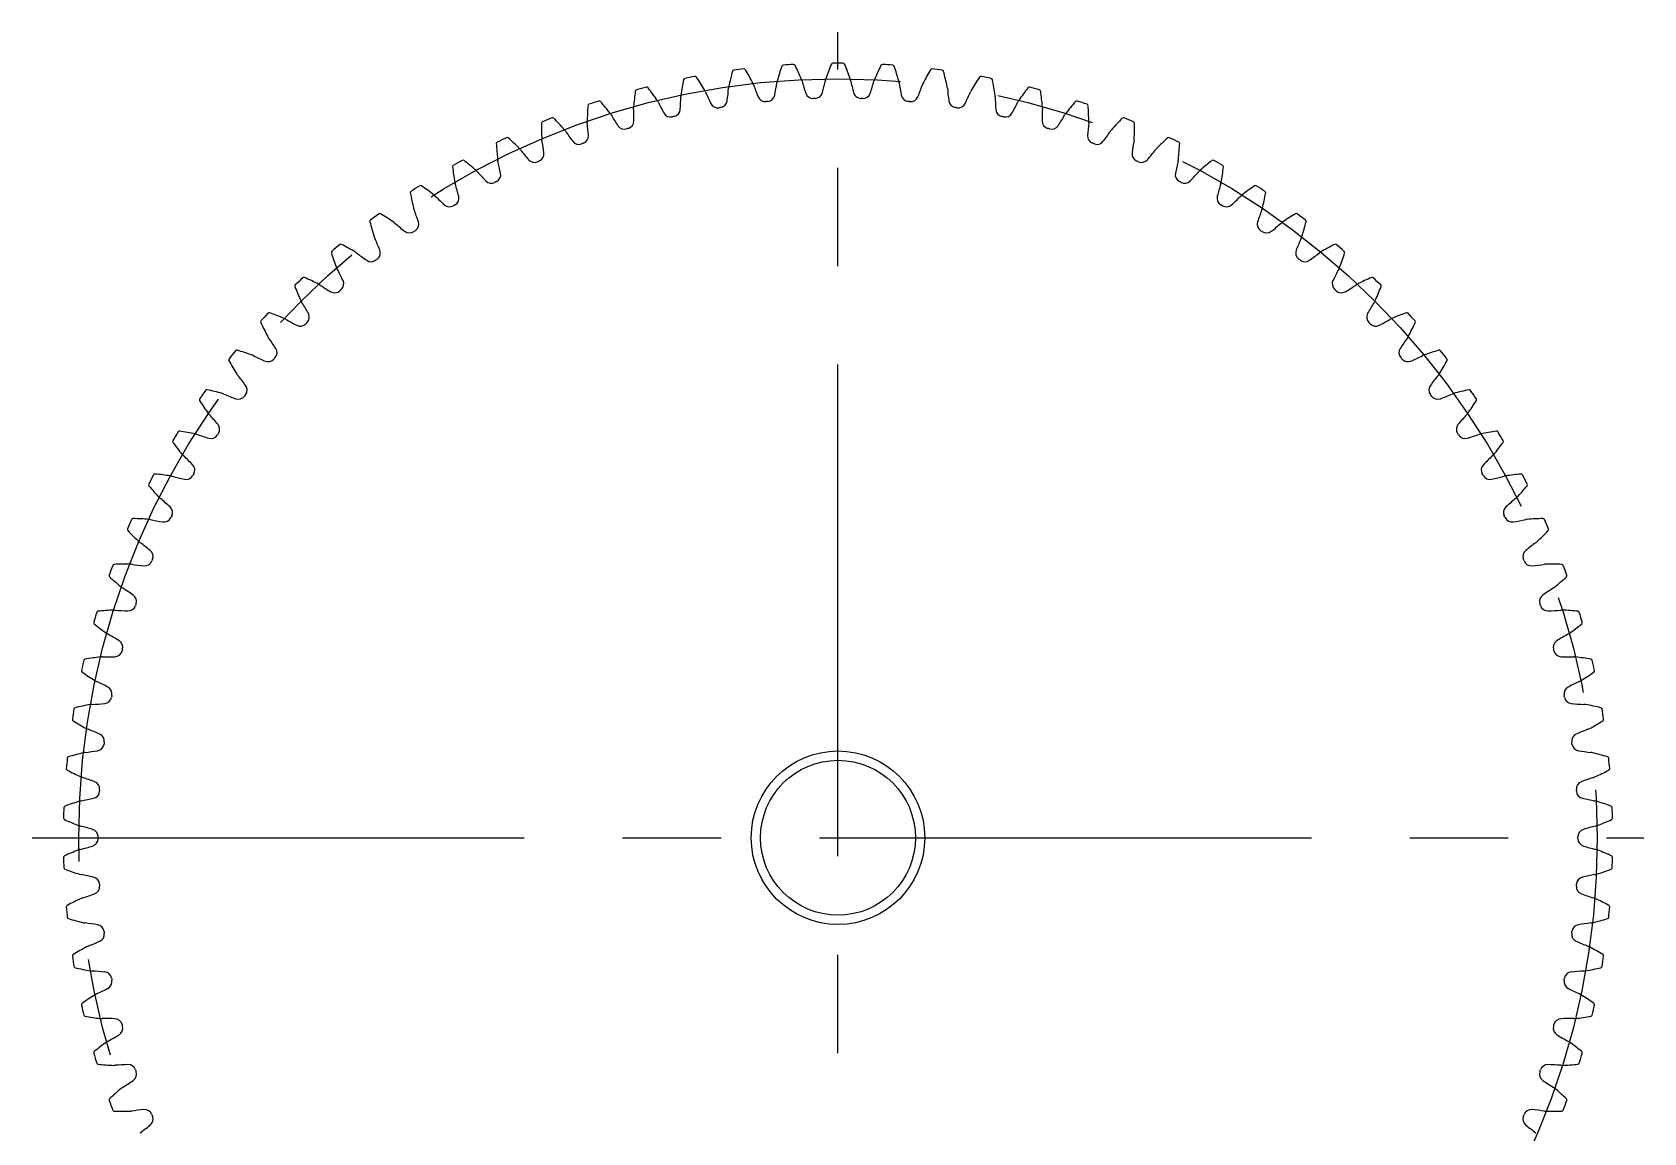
# Model space of a CAD drawing. Extents: x -1 to 100, y -13 to 75.
# Drawn here: x -1 to 51, y 25.5 to 61 of the extents above; entities that cross this region are included whole.
import ezdxf

# ---------------------------------------------------------------- set-up
doc = ezdxf.new("R2010")
doc.units = 0
doc.header["$LTSCALE"] = 0.5
doc.linetypes.add('CENTER', pattern=[50.8, 31.75, -6.35, 6.35, -6.35])
doc.layers.add('MSM_CENTER', color=1, linetype='CENTER')
doc.layers.add('MSM_CONTINUOUS', color=7, linetype='CONTINUOUS')

msp = doc.modelspace()

# ---------------------------------------------------------------- linework, layer by layer
at = {"layer": 'MSM_CENTER'}
for p, q in [((25, 9), (25, 61)), ((-1, 35), (51, 35))]:
    msp.add_line(p, q, dxfattribs=at)
msp.add_circle((25, 35), 24.5, dxfattribs=at)
at = {"layer": 'MSM_CONTINUOUS'}
for radius in [2.8, 2.5]:
    msp.add_circle((25, 35), radius, dxfattribs=at)
for centre, radius, start, end in [((25, 35), 25, 96.9639, 97.73), ((21.975, 59.766), 0.05, 29.9714, 96.9639), ((30.912, 57.252), 8.167, 161.049, 164.5918), ((23.235, 59.887), 0.05, 94.0571, 161.049), ((25, 35), 25, 93.2904, 94.0565), ((23.568, 59.909), 0.05, 26.2979, 93.2904), ((16.291, 56.313), 8.167, 22.7551, 26.2979), ((32.325, 56.827), 8.167, 157.3755, 160.9184), ((24.833, 59.949), 0.05, 90.383, 157.3756), ((25, 35), 25, 89.617, 90.383), ((25.167, 59.949), 0.05, 22.6245, 89.6169), ((17.675, 56.827), 8.167, 19.0816, 22.6245), ((33.709, 56.313), 8.167, 153.7021, 157.2449), ((26.432, 59.909), 0.05, 86.7096, 153.7021), ((25, 35), 25, 85.9435, 86.7096), ((26.765, 59.887), 0.05, 18.951, 85.9435), ((19.088, 57.252), 8.167, 15.4082, 18.951), ((28.025, 59.766), 0.05, 83.0361, 150.0286), ((25, 35), 25, 82.27, 83.0361), ((28.018, 57.825), 8.167, 168.396, 171.9388), ((20.067, 59.457), 0.05, 101.404, 168.396), ((25, 35), 25, 100.6374, 101.4035), ((20.394, 59.521), 0.05, 33.6449, 100.6374), ((13.637, 55.024), 8.167, 30.102, 33.6449), ((29.474, 57.585), 8.167, 164.7225, 168.2653), ((21.644, 59.723), 0.05, 97.7305, 164.7225), ((14.944, 55.711), 8.167, 26.4286, 29.9714), ((21.885, 59.161), 0.416, 19.2738, 26.4286), ((29.393, 61.786), 7.538, 199.2738, 202.3866), ((15.568, 60.453), 7.538, 348.6339, 351.7466), ((23.439, 59.311), 0.416, 164.5918, 171.7466), ((23.439, 59.311), 0.416, 15.6003, 22.7551), ((31.1, 61.45), 7.538, 195.6003, 198.7131), ((17.218, 61.005), 7.538, 344.9604, 348.0732), ((25, 59.361), 0.416, 160.9184, 168.0732), ((25, 59.361), 0.416, 11.9268, 19.0816), ((32.782, 61.005), 7.538, 191.9268, 195.0396), ((18.9, 61.45), 7.538, 341.2869, 344.3997), ((26.561, 59.311), 0.416, 157.2449, 164.3997), ((26.561, 59.311), 0.416, 8.2534, 15.4082), ((34.432, 60.453), 7.538, 188.2534, 191.3661), ((20.607, 61.786), 7.538, 337.6134, 340.7262), ((28.115, 59.161), 0.416, 153.5714, 160.7262), ((35.056, 55.711), 8.167, 150.0286, 153.5714), ((28.356, 59.723), 0.05, 15.2775, 82.27), ((20.526, 57.585), 8.167, 11.7347, 15.2775), ((36.363, 55.024), 8.167, 146.3551, 149.898), ((29.606, 59.521), 0.05, 79.3626, 146.3551), ((25, 35), 25, 78.5965, 79.3626), ((29.933, 59.457), 0.05, 11.604, 78.5965), ((21.982, 57.825), 8.167, 8.0612, 11.604), ((25, 35), 25, 107.9843, 108.7504), ((17.297, 58.731), 0.05, 40.9918, 107.9843), ((11.17, 53.407), 8.167, 37.449, 40.9918), ((26.549, 57.971), 8.167, 172.0694, 175.6122), ((18.51, 59.091), 0.05, 105.0775, 172.0694), ((25, 35), 25, 104.3108, 105.0769), ((18.833, 59.176), 0.05, 37.3183, 104.3109), ((12.378, 54.255), 8.167, 33.7755, 37.3183), ((18.821, 58.564), 0.416, 26.6207, 33.7755), ((12.39, 59.038), 7.538, 355.9808, 359.0936), ((20.343, 58.912), 0.416, 171.9388, 179.0936), ((20.343, 58.912), 0.416, 22.9472, 30.102), ((27.668, 62.013), 7.538, 202.9472, 206.06), ((21.179, 58.82), 0.25, 279.1129, 352.3073), ((13.956, 59.796), 7.538, 352.3073, 355.4201), ((21.885, 59.161), 0.416, 168.2653, 175.4201), ((22.654, 59.011), 0.25, 202.3866, 275.581), ((25, 35), 23.875, 95.4394, 95.581), ((22.713, 59.016), 0.25, 275.4395, 348.6339), ((24.197, 59.112), 0.25, 198.7131, 271.9075), ((25, 35), 23.875, 91.766, 91.9075), ((24.257, 59.114), 0.25, 271.766, 344.9604), ((25.743, 59.114), 0.25, 195.0396, 268.234), ((25, 35), 23.875, 88.0925, 88.234), ((25.803, 59.112), 0.25, 268.0925, 341.2869), ((27.287, 59.016), 0.25, 191.3661, 264.5606), ((25, 35), 23.875, 84.419, 84.5606), ((27.346, 59.011), 0.25, 264.419, 337.6134), ((28.115, 59.161), 0.416, 4.5799, 11.7347), ((36.044, 59.796), 7.538, 184.5799, 187.6927), ((28.821, 58.82), 0.25, 187.6927, 260.8871), ((22.332, 62.013), 7.538, 333.94, 337.0528), ((29.657, 58.912), 0.416, 149.898, 157.0528), ((29.657, 58.912), 0.416, 0.9064, 8.0612), ((37.61, 59.038), 7.538, 180.9064, 184.0192), ((31.179, 58.564), 0.416, 146.2245, 153.3793), ((37.622, 54.255), 8.167, 142.6817, 146.2245), ((31.167, 59.176), 0.05, 75.6892, 142.6817), ((25, 35), 25, 74.9231, 75.6892), ((31.49, 59.091), 0.05, 7.9306, 74.9231), ((23.451, 57.971), 8.167, 4.3878, 7.9306), ((38.83, 53.407), 8.167, 139.0082, 142.551), ((32.703, 58.731), 0.05, 72.0157, 139.0082), ((25, 35), 25, 71.2496, 72.0157), ((25.074, 58.023), 8.167, 175.7429, 179.2857), ((16.98, 58.626), 0.05, 108.7504, 175.7429), ((17.324, 58.12), 0.416, 30.2942, 37.449), ((24.191, 62.132), 7.538, 210.2942, 213.407), ((18.821, 58.564), 0.416, 175.6122, 182.767), ((10.876, 58.18), 7.538, 359.6543, 2.7671), ((25.932, 62.128), 7.538, 206.6207, 209.7335), ((19.603, 58.513), 0.25, 209.7335, 282.9279), ((25, 35), 23.875, 102.7864, 102.9279), ((19.661, 58.527), 0.25, 282.7864, 355.9808), ((21.12, 58.811), 0.25, 206.06, 279.2544), ((25, 35), 23.875, 99.1129, 99.2544), ((25, 35), 23.875, 80.7456, 80.8871), ((28.88, 58.811), 0.25, 260.7455, 333.94), ((30.339, 58.527), 0.25, 184.0192, 257.2136), ((25, 35), 23.875, 77.0721, 77.2136), ((30.397, 58.513), 0.25, 257.0721, 330.2665), ((24.068, 62.128), 7.538, 330.2665, 333.3793), ((39.124, 58.18), 7.538, 177.2329, 180.3457), ((31.179, 58.564), 0.416, 357.233, 4.3878), ((25.809, 62.132), 7.538, 326.593, 329.7058), ((32.676, 58.12), 0.416, 142.551, 149.7058), ((33.02, 58.626), 0.05, 4.2571, 71.2496), ((24.926, 58.023), 8.167, 0.7143, 4.2571), ((23.599, 57.981), 8.167, 179.4164, 182.9592), ((15.483, 58.063), 0.05, 112.4244, 179.4164), ((25, 35), 25, 111.6578, 112.4239), ((15.792, 58.189), 0.05, 44.6653, 111.6577), ((10.019, 52.483), 8.167, 41.1224, 44.6653), ((15.858, 57.581), 0.416, 33.9676, 41.1225), ((22.455, 62.025), 7.538, 213.9676, 217.0804), ((17.324, 58.12), 0.416, 179.2857, 186.4405), ((9.42, 57.228), 7.538, 3.3277, 6.4405), ((18.107, 58.119), 0.25, 213.407, 286.6014), ((25, 35), 23.875, 106.4598, 106.6014), ((18.164, 58.136), 0.25, 286.4598, 359.6543), ((31.836, 58.136), 0.25, 180.3457, 253.5402), ((25, 35), 23.875, 73.3986, 73.5402), ((31.893, 58.119), 0.25, 253.3986, 326.593), ((40.58, 57.228), 7.538, 173.5595, 176.6723), ((32.676, 58.12), 0.416, 353.5595, 0.7143), ((27.545, 62.025), 7.538, 322.9196, 326.0324), ((34.142, 57.581), 0.416, 138.8775, 146.0324), ((39.981, 52.483), 8.167, 135.3347, 138.8776), ((34.208, 58.189), 0.05, 68.3422, 135.3347), ((25, 35), 25, 67.5761, 68.3422), ((34.517, 58.063), 0.05, 0.5836, 67.5761), ((26.401, 57.981), 8.167, 357.0408, 0.5836), ((14.025, 57.406), 0.05, 116.0979, 183.0898), ((22.129, 57.844), 8.167, 183.0898, 186.6327), ((25, 35), 25, 115.3312, 116.0973), ((14.325, 57.551), 0.05, 48.3387, 115.3312), ((8.93, 51.487), 8.167, 44.7959, 48.3387), ((14.43, 56.949), 0.416, 37.6411, 44.7959), ((20.729, 61.806), 7.538, 217.6411, 220.7539), ((15.858, 57.581), 0.416, 182.9592, 190.114), ((8.028, 56.184), 7.538, 7.0012, 10.114), ((16.64, 57.63), 0.25, 217.0804, 290.2749), ((25, 35), 23.875, 110.1333, 110.2749), ((16.696, 57.651), 0.25, 290.1333, 3.3277), ((33.304, 57.651), 0.25, 176.6723, 249.8667), ((25, 35), 23.875, 69.7251, 69.8667), ((33.36, 57.63), 0.25, 249.7251, 322.9196), ((41.972, 56.184), 7.538, 169.886, 172.9988), ((34.142, 57.581), 0.416, 349.886, 357.0408), ((29.271, 61.806), 7.538, 319.2461, 322.3589), ((35.57, 56.949), 0.416, 135.2041, 142.3589), ((41.07, 51.487), 8.167, 131.6613, 135.2041), ((35.675, 57.551), 0.05, 64.6688, 131.6613), ((25, 35), 25, 63.9027, 64.6688), ((27.871, 57.844), 8.167, 353.3673, 356.9102), ((35.975, 57.406), 0.05, 356.9102, 63.9027), ((12.612, 56.657), 0.05, 119.7713, 186.7633), ((25, 35), 25, 119.0047, 119.7708), ((12.902, 56.821), 0.05, 52.0122, 119.0047), ((7.906, 50.424), 8.167, 48.4694, 52.0122), ((14.43, 56.949), 0.416, 186.6326, 193.7875), ((6.705, 55.053), 7.538, 10.6747, 13.7875), ((15.207, 57.048), 0.25, 220.7539, 293.9483), ((25, 35), 23.875, 113.8068, 113.9483), ((15.262, 57.072), 0.25, 293.8068, 7.0012), ((34.738, 57.072), 0.25, 172.9988, 246.1932), ((25, 35), 23.875, 66.0517, 66.1932), ((34.793, 57.048), 0.25, 246.0517, 319.2461), ((43.295, 55.053), 7.538, 166.2125, 169.3253), ((35.57, 56.949), 0.416, 346.2125, 353.3674), ((42.094, 50.424), 8.167, 127.9878, 131.5306), ((37.098, 56.821), 0.05, 60.9953, 127.9878), ((25, 35), 25, 60.2292, 60.9953), ((37.388, 56.657), 0.05, 353.2367, 60.2292), ((20.672, 57.613), 8.167, 186.7633, 190.3061), ((13.046, 56.226), 0.416, 41.3146, 48.4694), ((19.02, 61.477), 7.538, 221.3146, 224.4274), ((13.815, 56.375), 0.25, 224.4274, 297.6218), ((25, 35), 23.875, 117.4802, 117.6218), ((13.868, 56.403), 0.25, 297.4802, 10.6747), ((36.132, 56.403), 0.25, 169.3253, 242.5198), ((25, 35), 23.875, 62.3782, 62.5198), ((36.185, 56.375), 0.25, 242.3782, 315.5726), ((30.98, 61.477), 7.538, 315.5726, 318.6854), ((36.954, 56.226), 0.416, 131.5306, 138.6854), ((29.328, 57.613), 8.167, 349.6939, 353.2367), ((11.249, 55.819), 0.05, 123.4448, 190.4368), ((19.232, 57.289), 8.167, 190.4368, 193.9796), ((25, 35), 25, 122.6782, 123.4443), ((11.529, 56.001), 0.05, 55.6857, 122.6782), ((6.953, 49.297), 8.167, 52.1429, 55.6857), ((11.71, 55.417), 0.416, 44.9881, 52.1429), ((17.336, 61.04), 7.538, 224.988, 228.1008), ((13.046, 56.226), 0.416, 190.3061, 197.4609), ((5.458, 53.84), 7.538, 14.3481, 17.4609), ((12.519, 55.646), 0.25, 301.1537, 14.3481), ((37.481, 55.646), 0.25, 165.6519, 238.8463), ((44.542, 53.84), 7.538, 162.5391, 165.6519), ((36.954, 56.226), 0.416, 342.5391, 349.6939), ((32.664, 61.04), 7.538, 311.8992, 315.012), ((38.29, 55.417), 0.416, 127.8571, 135.0119), ((43.047, 49.297), 8.167, 124.3143, 127.8571), ((38.471, 56.001), 0.05, 57.3218, 124.3143), ((25, 35), 25, 56.5557, 57.3218), ((30.768, 57.289), 8.167, 346.0204, 349.5632), ((38.751, 55.819), 0.05, 349.5632, 56.5557), ((25, 35), 25, 126.3516, 127.1177), ((10.211, 55.095), 0.05, 59.3591, 126.3516), ((6.074, 48.111), 8.167, 55.8163, 59.3591), ((11.71, 55.417), 0.416, 193.9796, 201.1344), ((4.291, 52.549), 7.538, 18.0216, 21.1344), ((12.468, 55.615), 0.25, 228.1008, 301.2953), ((25, 35), 23.875, 121.1537, 121.2953), ((25, 35), 23.875, 58.7047, 58.8463), ((37.532, 55.615), 0.25, 238.7047, 311.8992), ((45.709, 52.549), 7.538, 158.8656, 161.9784), ((38.29, 55.417), 0.416, 338.8656, 346.0204), ((43.926, 48.111), 8.167, 120.6409, 124.1837), ((39.789, 55.095), 0.05, 53.6484, 120.6409), ((25, 35), 25, 52.8823, 53.6484), ((9.944, 54.895), 0.05, 127.1183, 194.1102), ((17.816, 56.874), 8.167, 194.1102, 197.6531), ((10.429, 54.523), 0.416, 48.6615, 55.8163), ((15.683, 60.495), 7.538, 228.6615, 231.7743), ((11.222, 54.804), 0.25, 304.8272, 18.0216), ((38.778, 54.804), 0.25, 161.9784, 235.1728), ((34.317, 60.495), 7.538, 308.2257, 311.3385), ((39.571, 54.523), 0.416, 124.1837, 131.3385), ((32.184, 56.874), 8.167, 342.3469, 345.8898), ((40.056, 54.895), 0.05, 345.8898, 52.8823), ((25, 35), 25, 130.0251, 130.7912), ((8.954, 54.106), 0.05, 63.0326, 130.0251), ((5.273, 46.872), 8.167, 59.4898, 63.0326), ((10.429, 54.523), 0.416, 197.6531, 204.8079), ((3.209, 51.186), 7.538, 21.6951, 24.8079), ((11.173, 54.77), 0.25, 231.7743, 304.9687), ((25, 35), 23.875, 124.8272, 124.9687), ((25, 35), 23.875, 55.0313, 55.1728), ((38.827, 54.77), 0.25, 235.0312, 308.2257), ((46.791, 51.186), 7.538, 155.1921, 158.3049), ((39.571, 54.523), 0.416, 335.1921, 342.3469), ((44.727, 46.872), 8.167, 116.9674, 120.5102), ((41.046, 54.106), 0.05, 49.9749, 116.9674), ((25, 35), 25, 49.2088, 49.9749), ((8.7, 53.89), 0.05, 130.7918, 197.7837), ((16.429, 56.369), 8.167, 197.7837, 201.3265), ((9.208, 53.55), 0.416, 52.335, 59.4898), ((14.069, 59.846), 7.538, 232.335, 235.4478), ((9.935, 53.843), 0.25, 235.4478, 308.6422), ((25, 35), 23.875, 128.5007, 128.6422), ((9.982, 53.88), 0.25, 308.5006, 21.6951), ((40.018, 53.88), 0.25, 158.3049, 231.4993), ((25, 35), 23.875, 51.3578, 51.4993), ((40.065, 53.843), 0.25, 231.3578, 304.5522), ((35.931, 59.846), 7.538, 304.5522, 307.665), ((40.792, 53.55), 0.416, 120.5102, 127.665), ((33.571, 56.369), 8.167, 338.6735, 342.2163), ((41.3, 53.89), 0.05, 342.2163, 49.2088), ((25, 35), 25, 133.6986, 134.4647), ((7.763, 53.038), 0.05, 66.7061, 133.6986), ((4.553, 45.583), 8.167, 63.1633, 66.7061), ((9.208, 53.55), 0.416, 201.3265, 208.4813), ((2.217, 49.757), 7.538, 25.3685, 28.4813), ((47.783, 49.757), 7.538, 151.5187, 154.6315), ((40.792, 53.55), 0.416, 331.5187, 338.6735), ((45.447, 45.583), 8.167, 113.2939, 116.8367), ((42.237, 53.038), 0.05, 46.3014, 113.2939), ((25, 35), 25, 45.5353, 46.3014), ((7.523, 52.806), 0.05, 134.4652, 201.4572), ((15.077, 55.775), 8.167, 201.4572, 205), ((8.052, 52.5), 0.416, 56.0085, 63.1633), ((12.499, 59.095), 7.538, 236.0085, 239.1213), ((8.759, 52.839), 0.25, 239.1213, 312.3157), ((25, 35), 23.875, 132.1741, 132.3157), ((8.803, 52.879), 0.25, 312.1741, 25.3685), ((41.197, 52.879), 0.25, 154.6315, 227.8259), ((25, 35), 23.875, 47.6843, 47.8259), ((41.241, 52.839), 0.25, 227.6843, 300.8787), ((37.501, 59.095), 7.538, 300.8787, 303.9915), ((41.948, 52.5), 0.416, 116.8367, 123.9915), ((34.923, 55.775), 8.167, 335, 338.5428), ((42.477, 52.806), 0.05, 338.5428, 45.5353), ((8.052, 52.5), 0.416, 205, 212.1548), ((1.319, 48.267), 7.538, 29.042, 32.1548), ((48.681, 48.267), 7.538, 147.8452, 150.958), ((41.948, 52.5), 0.416, 327.8452, 335), ((6.418, 51.65), 0.05, 138.1387, 205.1306), ((13.767, 55.097), 8.167, 205.1306, 208.6735), ((25, 35), 25, 137.3721, 138.1382), ((6.643, 51.897), 0.05, 70.3796, 137.3721), ((3.917, 44.252), 8.167, 66.8367, 70.3796), ((6.966, 51.378), 0.416, 59.6819, 66.8367), ((10.981, 58.244), 7.538, 239.6819, 242.7947), ((7.649, 51.762), 0.25, 242.7947, 315.9891), ((25, 35), 23.875, 135.8476, 135.9891), ((7.691, 51.805), 0.25, 315.8476, 29.042), ((42.309, 51.805), 0.25, 150.958, 224.1524), ((25, 35), 23.875, 44.0109, 44.1524), ((42.351, 51.762), 0.25, 224.0108, 297.2053), ((39.019, 58.244), 7.538, 297.2053, 300.3181), ((43.034, 51.378), 0.416, 113.1633, 120.3181), ((46.083, 44.252), 8.167, 109.6204, 113.1633), ((43.357, 51.897), 0.05, 42.6279, 109.6204), ((25, 35), 25, 41.8619, 42.6279), ((36.233, 55.097), 8.167, 331.3265, 334.8694), ((43.582, 51.65), 0.05, 334.8694, 41.8619), ((6.966, 51.378), 0.416, 208.6735, 215.8283), ((0.517, 46.722), 7.538, 32.7155, 35.8283), ((49.483, 46.722), 7.538, 144.1717, 147.2845), ((43.034, 51.378), 0.416, 324.1717, 331.3265), ((5.39, 50.425), 0.05, 141.8122, 208.8041), ((25, 35), 25, 141.0455, 141.8116), ((5.598, 50.686), 0.05, 74.053, 141.0455), ((3.368, 42.882), 8.167, 70.5102, 74.053), ((5.954, 50.189), 0.416, 63.3554, 70.5102), ((9.521, 57.298), 7.538, 243.3554, 246.4682), ((6.611, 50.616), 0.25, 246.4682, 319.6626), ((25, 35), 23.875, 139.5211, 139.6626), ((6.649, 50.661), 0.25, 319.521, 32.7155), ((43.351, 50.661), 0.25, 147.2845, 220.4789), ((25, 35), 23.875, 40.3374, 40.4789), ((43.389, 50.616), 0.25, 220.3374, 293.5318), ((40.479, 57.298), 7.538, 293.5318, 296.6446), ((44.046, 50.189), 0.416, 109.4898, 116.6446), ((46.632, 42.882), 8.167, 105.947, 109.4898), ((44.402, 50.686), 0.05, 38.9545, 105.947), ((25, 35), 25, 38.1884, 38.9545), ((44.61, 50.425), 0.05, 331.1959, 38.1884), ((12.502, 54.336), 8.167, 208.8041, 212.3469), ((5.954, 50.189), 0.416, 212.3469, 219.5017), ((-0.184, 45.129), 7.538, 36.389, 39.5017), ((50.184, 45.129), 7.538, 140.4983, 143.611), ((44.046, 50.189), 0.416, 320.4983, 327.6531), ((37.498, 54.336), 8.167, 327.6531, 331.1959), ((25, 35), 25, 144.719, 145.4851), ((4.633, 49.411), 0.05, 77.7265, 144.719), ((2.907, 41.48), 8.167, 74.1837, 77.7265), ((5.684, 49.453), 0.25, 323.1945, 36.389), ((44.316, 49.453), 0.25, 143.611, 216.8055), ((47.093, 41.48), 8.167, 102.2735, 105.8163), ((45.367, 49.411), 0.05, 35.281, 102.2735), ((25, 35), 25, 34.5149, 35.281), ((4.442, 49.137), 0.05, 145.4851, 212.4776), ((11.289, 53.496), 8.167, 212.4776, 216.0204), ((5.02, 48.937), 0.416, 67.0289, 74.1837), ((8.124, 56.261), 7.538, 247.0289, 250.1417), ((5.648, 49.406), 0.25, 250.1417, 323.3361), ((25, 35), 23.875, 143.1945, 143.3361), ((25, 35), 23.875, 36.6639, 36.8055), ((44.352, 49.406), 0.25, 216.6639, 289.8583), ((41.876, 56.261), 7.538, 289.8583, 292.9711), ((44.98, 48.937), 0.416, 105.8163, 112.9711), ((38.711, 53.496), 8.167, 323.9796, 327.5224), ((45.558, 49.137), 0.05, 327.5224, 34.5149), ((5.02, 48.937), 0.416, 216.0204, 223.1752), ((-0.781, 43.495), 7.538, 40.0624, 43.1752), ((50.781, 43.495), 7.538, 136.8248, 139.9376), ((44.98, 48.937), 0.416, 316.8248, 323.9796), ((25, 35), 25, 148.3925, 149.1586), ((3.751, 48.076), 0.05, 81.4, 148.3925), ((2.537, 40.051), 8.167, 77.8571, 81.4), ((4.168, 47.629), 0.416, 70.7023, 77.8571), ((6.796, 55.136), 7.538, 250.7023, 253.8151), ((4.765, 48.136), 0.25, 253.8151, 327.0095), ((25, 35), 23.875, 146.868, 147.0095), ((4.797, 48.186), 0.25, 326.868, 40.0624), ((45.203, 48.186), 0.25, 139.9376, 213.132), ((25, 35), 23.875, 32.9905, 33.132), ((45.235, 48.136), 0.25, 212.9904, 286.1849), ((43.204, 55.136), 7.538, 286.1849, 289.2977), ((45.832, 47.629), 0.416, 102.1429, 109.2977), ((47.463, 40.051), 8.167, 98.6, 102.1429), ((46.249, 48.076), 0.05, 31.6075, 98.6), ((25, 35), 25, 30.8414, 31.6075), ((3.578, 47.791), 0.05, 149.1591, 216.1511), ((10.132, 52.579), 8.167, 216.1511, 219.6939), ((4.168, 47.629), 0.416, 219.6939, 226.8487), ((-1.272, 41.826), 7.538, 43.7359, 46.8487), ((51.272, 41.826), 7.538, 133.1513, 136.2641), ((45.832, 47.629), 0.416, 313.1513, 320.3061), ((39.868, 52.579), 8.167, 320.3061, 323.8489), ((46.422, 47.791), 0.05, 323.8489, 30.8414), ((3.994, 46.865), 0.25, 330.5415, 43.7359), ((46.006, 46.865), 0.25, 136.2641, 209.4585), ((2.803, 46.392), 0.05, 152.8326, 219.8245), ((25, 35), 25, 152.0659, 152.832), ((9.036, 51.59), 8.167, 219.8245, 223.3673), ((2.957, 46.688), 0.05, 85.0734, 152.0659), ((2.26, 38.601), 8.167, 81.5306, 85.0734), ((3.402, 46.268), 0.416, 74.3758, 81.5306), ((5.544, 53.928), 7.538, 254.3758, 257.4886), ((3.965, 46.813), 0.25, 257.4886, 330.683), ((25, 35), 23.875, 150.5415, 150.683), ((25, 35), 23.875, 29.317, 29.4585), ((46.035, 46.813), 0.25, 209.317, 282.5114), ((44.456, 53.928), 7.538, 282.5114, 285.6242), ((46.598, 46.268), 0.416, 98.4694, 105.6242), ((47.74, 38.601), 8.167, 94.9266, 98.4694), ((40.964, 51.59), 8.167, 316.6327, 320.1755), ((47.043, 46.688), 0.05, 27.9341, 94.9266), ((25, 35), 25, 27.168, 27.9341), ((47.197, 46.392), 0.05, 320.1755, 27.168), ((3.402, 46.268), 0.416, 223.3673, 230.5222), ((-1.655, 40.128), 7.538, 47.4094, 50.5222), ((51.655, 40.128), 7.538, 129.4778, 132.5906), ((46.598, 46.268), 0.416, 309.4778, 316.6327), ((25, 35), 25, 155.7394, 156.5055), ((2.253, 45.252), 0.05, 88.7469, 155.7394), ((2.076, 37.137), 8.167, 85.2041, 88.7469), ((2.724, 44.861), 0.416, 78.0493, 85.2041), ((4.371, 52.643), 7.538, 258.0493, 261.1621), ((3.251, 45.441), 0.25, 261.1621, 334.3565), ((3.277, 45.494), 0.25, 334.2149, 47.4094), ((25, 35), 23.875, 154.2149, 154.3565), ((46.723, 45.494), 0.25, 132.5906, 205.7851), ((25, 35), 23.875, 25.6435, 25.7851), ((46.749, 45.441), 0.25, 205.6435, 278.8379), ((45.629, 52.643), 7.538, 278.8379, 281.9507), ((47.276, 44.861), 0.416, 94.7959, 101.9507), ((47.924, 37.137), 8.167, 91.2531, 94.7959), ((47.747, 45.252), 0.05, 24.2606, 91.2531), ((25, 35), 25, 23.4945, 24.2606), ((2.118, 44.947), 0.05, 156.5055, 223.498), ((8.006, 50.534), 8.167, 223.498, 227.0408), ((41.994, 50.534), 8.167, 312.9592, 316.502), ((47.882, 44.947), 0.05, 316.502, 23.4945), ((2.724, 44.861), 0.416, 227.0408, 234.1956), ((-1.929, 38.41), 7.538, 51.0828, 54.1956), ((2.649, 44.081), 0.25, 337.8884, 51.0828), ((47.351, 44.081), 0.25, 128.9172, 202.1116), ((51.929, 38.41), 7.538, 125.8044, 128.9172), ((47.276, 44.861), 0.416, 305.8044, 312.9592), ((25, 35), 25, 159.4129, 160.179), ((1.643, 43.773), 0.05, 92.4204, 159.4129), ((1.986, 35.664), 8.167, 88.8776, 92.4204), ((2.138, 43.413), 0.416, 81.7227, 88.8776), ((3.283, 51.285), 7.538, 261.7227, 264.8355), ((2.627, 44.026), 0.25, 264.8355, 338.03), ((25, 35), 23.875, 157.8884, 158.03), ((25, 35), 23.875, 21.97, 22.1116), ((47.373, 44.026), 0.25, 201.97, 275.1645), ((46.717, 51.285), 7.538, 275.1645, 278.2773), ((47.862, 43.413), 0.416, 91.1224, 98.2773), ((48.014, 35.664), 8.167, 87.5796, 91.1224), ((48.357, 43.773), 0.05, 20.5871, 87.5796), ((25, 35), 25, 19.821, 20.5871), ((1.528, 43.46), 0.05, 160.179, 227.1715), ((7.046, 49.413), 8.167, 227.1715, 230.7143), ((42.954, 49.413), 8.167, 309.2857, 312.8285), ((48.472, 43.46), 0.05, 312.8285, 19.821), ((2.138, 43.413), 0.416, 230.7143, 237.8691), ((-2.092, 36.678), 7.538, 54.7563, 57.8691), ((2.113, 42.63), 0.25, 341.5619, 54.7563), ((47.887, 42.63), 0.25, 125.2437, 198.4381), ((52.092, 36.678), 7.538, 122.1309, 125.2437), ((47.862, 43.413), 0.416, 302.1309, 309.2857), ((25, 35), 25, 163.0863, 163.8524), ((1.129, 42.259), 0.05, 96.0938, 163.0863), ((1.991, 34.188), 8.167, 92.551, 96.0938), ((1.646, 41.931), 0.416, 85.3962, 92.551), ((2.284, 49.86), 7.538, 265.3962, 268.509), ((2.095, 42.574), 0.25, 268.509, 341.7034), ((25, 35), 23.875, 161.5619, 161.7034), ((25, 35), 23.875, 18.2966, 18.4381), ((47.905, 42.574), 0.25, 198.2966, 271.491), ((47.716, 49.86), 7.538, 271.491, 274.6038), ((48.354, 41.931), 0.416, 87.449, 94.6038), ((48.009, 34.188), 8.167, 83.9062, 87.449), ((48.871, 42.259), 0.05, 16.9137, 83.9062), ((25, 35), 25, 16.1476, 16.9137), ((1.034, 41.939), 0.05, 163.8524, 230.8449), ((6.159, 48.233), 8.167, 230.8449, 234.3878), ((43.841, 48.233), 8.167, 305.6122, 309.1551), ((48.966, 41.939), 0.05, 309.1551, 16.1476), ((1.646, 41.931), 0.416, 234.3878, 241.5426), ((-2.144, 34.938), 7.538, 58.4298, 61.5426), ((1.672, 41.148), 0.25, 345.2353, 58.4298), ((25, 35), 23.875, 165.2354, 165.3769), ((48.328, 41.148), 0.25, 121.5702, 194.7646), ((25, 35), 23.875, 14.6231, 14.7646), ((52.144, 34.938), 7.538, 118.4574, 121.5702), ((48.354, 41.931), 0.416, 298.4574, 305.6122), ((25, 35), 25, 166.7598, 167.5259), ((0.713, 40.714), 0.05, 99.7673, 166.7598), ((2.09, 32.715), 8.167, 96.2245, 99.7673), ((1.25, 40.421), 0.416, 89.0697, 96.2245), ((1.379, 48.374), 7.538, 269.0697, 272.1825), ((1.656, 41.091), 0.25, 272.1825, 345.3769), ((48.344, 41.091), 0.25, 194.6231, 267.8175), ((48.621, 48.374), 7.538, 267.8175, 270.9303), ((48.75, 40.421), 0.416, 83.7755, 90.9303), ((47.91, 32.715), 8.167, 80.2327, 83.7755), ((49.287, 40.714), 0.05, 13.2402, 80.2327), ((25, 35), 25, 12.4741, 13.2402), ((0.639, 40.389), 0.05, 167.5265, 234.5184), ((5.35, 46.999), 8.167, 234.5184, 238.0612), ((1.25, 40.421), 0.416, 238.0612, 245.216), ((-2.085, 33.199), 7.538, 62.1032, 65.216), ((52.085, 33.199), 7.538, 114.784, 117.8968), ((48.75, 40.421), 0.416, 294.784, 301.9388), ((44.65, 46.999), 8.167, 301.9388, 305.4816), ((49.361, 40.389), 0.05, 305.4816, 12.4741), ((1.314, 39.582), 0.25, 275.8559, 349.0504), ((1.326, 39.641), 0.25, 348.9088, 62.1032), ((25, 35), 23.875, 168.9088, 169.0504), ((48.674, 39.641), 0.25, 117.8968, 191.0912), ((25, 35), 23.875, 10.9496, 11.0912), ((48.686, 39.582), 0.25, 190.9496, 264.1441), ((25, 35), 25, 170.4333, 171.1994), ((0.397, 39.147), 0.05, 103.4408, 170.4333), ((2.284, 31.252), 8.167, 99.898, 103.4408), ((0.951, 38.888), 0.416, 92.7432, 99.898), ((0.571, 46.833), 7.538, 272.7432, 275.8559), ((49.429, 46.833), 7.538, 264.1441, 267.2568), ((49.049, 38.888), 0.416, 80.102, 87.2568), ((47.716, 31.252), 8.167, 76.5592, 80.102), ((49.603, 39.147), 0.05, 9.5667, 76.5592), ((25, 35), 25, 8.8006, 9.5667), ((0.344, 38.817), 0.05, 171.1999, 238.1919), ((4.622, 45.715), 8.167, 238.1919, 241.7347), ((0.951, 38.888), 0.416, 241.7347, 248.8895), ((-1.914, 31.468), 7.538, 65.7767, 68.8895), ((51.914, 31.468), 7.538, 111.1105, 114.2233), ((49.049, 38.888), 0.416, 291.1105, 298.2653), ((45.378, 45.715), 8.167, 298.2653, 301.8081), ((49.656, 38.817), 0.05, 301.8081, 8.8006), ((1.069, 38.055), 0.25, 279.5294, 352.7238), ((1.077, 38.115), 0.25, 352.5823, 65.7767), ((25, 35), 23.875, 172.5823, 172.7238), ((48.923, 38.115), 0.25, 114.2233, 187.4177), ((25, 35), 23.875, 7.2762, 7.4177), ((48.931, 38.055), 0.25, 187.2761, 260.4706), ((25, 35), 25, 174.1067, 174.8728), ((0.182, 37.562), 0.05, 107.1143, 174.1067), ((2.57, 29.804), 8.167, 103.5714, 107.1143), ((0.752, 37.339), 0.416, 96.4166, 103.5714), ((-0.137, 45.243), 7.538, 276.4166, 279.5294), ((50.137, 45.243), 7.538, 260.4706, 263.5834), ((49.248, 37.339), 0.416, 76.4286, 83.5834), ((47.43, 29.804), 8.167, 72.8857, 76.4286), ((49.818, 37.562), 0.05, 5.8933, 72.8857), ((25, 35), 25, 5.1272, 5.8933), ((0.15, 37.23), 0.05, 174.8734, 241.8653), ((3.977, 44.387), 8.167, 241.8653, 245.4082), ((0.752, 37.339), 0.416, 245.4082, 252.563), ((-1.632, 29.751), 7.538, 69.4502, 72.563), ((51.632, 29.751), 7.538, 107.437, 110.5498), ((49.248, 37.339), 0.416, 287.437, 294.5918), ((46.023, 44.387), 8.167, 294.5918, 298.1347), ((49.85, 37.23), 0.05, 298.1347, 5.1272), ((0.923, 36.516), 0.25, 283.2029, 356.3973), ((0.926, 36.575), 0.25, 356.2557, 69.4502), ((25, 35), 23.875, 176.2558, 176.3973), ((49.074, 36.575), 0.25, 110.5498, 183.7442), ((25, 35), 23.875, 3.6027, 3.7442), ((49.077, 36.516), 0.25, 183.6027, 256.7971), ((25, 35), 25, 177.7802, 178.5463), ((0.069, 35.966), 0.05, 110.7877, 177.7802), ((2.949, 28.378), 8.167, 107.2449, 110.7877), ((0.652, 35.781), 0.416, 100.0901, 107.2449), ((-0.742, 43.612), 7.538, 280.0901, 283.2029), ((50.742, 43.612), 7.538, 256.7971, 259.9099), ((49.348, 35.781), 0.416, 72.7551, 79.9099), ((47.051, 28.378), 8.167, 69.2123, 72.7551), ((49.931, 35.966), 0.05, 2.2198, 69.2123), ((25, 35), 25, 1.4537, 2.2198), ((0.058, 35.633), 0.05, 178.5469, 245.5388), ((3.419, 43.021), 8.167, 245.5388, 249.0816), ((0.652, 35.781), 0.416, 249.0816, 256.2364), ((-1.241, 28.055), 7.538, 73.1236, 76.2364), ((51.241, 28.055), 7.538, 103.7636, 106.8764), ((49.348, 35.781), 0.416, 283.7636, 290.9184), ((46.581, 43.021), 8.167, 290.9184, 294.4612), ((49.942, 35.633), 0.05, 294.4612, 1.4537), ((0.875, 35.03), 0.25, 359.9292, 73.1236), ((0.875, 34.97), 0.25, 286.8764, 0.0708), ((25, 35), 23.875, 179.9292, 180.0708), ((49.125, 35.03), 0.25, 106.8764, 180.0708), ((25, 35), 23.875, 359.9292, 0.0708), ((49.125, 34.97), 0.25, 179.9292, 253.1236), ((0.058, 34.367), 0.05, 114.4612, 181.4537), ((25, 35), 25, 181.4537, 182.2198), ((3.419, 26.979), 8.167, 110.9184, 114.4612), ((0.652, 34.219), 0.416, 103.7636, 110.9184), ((-1.241, 41.945), 7.538, 283.7636, 286.8764), ((51.241, 41.945), 7.538, 253.1236, 256.2364), ((49.348, 34.219), 0.416, 69.0816, 76.2364), ((46.581, 26.979), 8.167, 65.5388, 69.0816), ((49.942, 34.367), 0.05, 358.5463, 65.5388), ((25, 35), 25, 357.7802, 358.5463), ((0.069, 34.034), 0.05, 182.2203, 249.2123), ((2.949, 41.622), 8.167, 249.2123, 252.7551), ((0.652, 34.219), 0.416, 252.7551, 259.9099), ((-0.742, 26.388), 7.538, 76.7971, 79.9099), ((50.742, 26.388), 7.538, 100.0901, 103.2029), ((49.348, 34.219), 0.416, 280.0901, 287.2449), ((47.051, 41.622), 8.167, 287.2449, 290.7877), ((49.931, 34.034), 0.05, 290.7877, 357.7802), ((0.923, 33.484), 0.25, 3.6027, 76.7971), ((0.926, 33.425), 0.25, 290.5498, 3.7442), ((25, 35), 23.875, 183.6027, 183.7442), ((25, 35), 23.875, 356.2558, 356.3973), ((49.074, 33.425), 0.25, 176.2557, 249.4502), ((49.077, 33.484), 0.25, 103.2029, 176.3973), ((0.15, 32.77), 0.05, 118.1347, 185.1272), ((25, 35), 25, 185.1272, 185.8933), ((3.977, 25.613), 8.167, 114.5918, 118.1347), ((0.752, 32.661), 0.416, 107.437, 114.5918), ((-1.632, 40.249), 7.538, 287.437, 290.5498), ((51.632, 40.249), 7.538, 249.4502, 252.563), ((49.248, 32.661), 0.416, 65.4082, 72.563), ((46.023, 25.613), 8.167, 61.8653, 65.4082), ((25, 35), 25, 354.1067, 354.8728), ((49.85, 32.77), 0.05, 354.8728, 61.8653), ((0.182, 32.438), 0.05, 185.8933, 252.8857), ((2.57, 40.196), 8.167, 252.8857, 256.4286), ((0.752, 32.661), 0.416, 256.4286, 263.5834), ((-0.137, 24.757), 7.538, 80.4706, 83.5834), ((50.137, 24.757), 7.538, 96.4166, 99.5294), ((49.248, 32.661), 0.416, 276.4166, 283.5714), ((47.43, 40.196), 8.167, 283.5714, 287.1143), ((49.818, 32.438), 0.05, 287.1143, 354.1067), ((1.069, 31.945), 0.25, 7.2761, 80.4706), ((1.077, 31.885), 0.25, 294.2233, 7.4177), ((25, 35), 23.875, 187.2762, 187.4177), ((48.923, 31.885), 0.25, 172.5823, 245.7767), ((25, 35), 23.875, 352.5823, 352.7238), ((48.931, 31.945), 0.25, 99.5294, 172.7238), ((0.344, 31.183), 0.05, 121.8081, 188.8006), ((4.622, 24.285), 8.167, 118.2653, 121.8081), ((0.951, 31.112), 0.416, 111.1105, 118.2653), ((-1.914, 38.532), 7.538, 291.1105, 294.2233), ((51.914, 38.532), 7.538, 245.7767, 248.8895), ((49.049, 31.112), 0.416, 61.7347, 68.8895), ((45.378, 24.285), 8.167, 58.1919, 61.7347), ((49.656, 31.183), 0.05, 351.1994, 58.1919), ((25, 35), 25, 188.8006, 189.5667), ((0.397, 30.853), 0.05, 189.5673, 256.5592), ((2.284, 38.748), 8.167, 256.5592, 260.102), ((0.951, 31.112), 0.416, 260.102, 267.2568), ((0.571, 23.167), 7.538, 84.1441, 87.2568), ((49.429, 23.167), 7.538, 92.7432, 95.8559), ((49.049, 31.112), 0.416, 272.7432, 279.898), ((47.716, 38.748), 8.167, 279.898, 283.4408), ((49.603, 30.853), 0.05, 283.4408, 350.4333), ((25, 35), 25, 350.4333, 351.1994), ((1.314, 30.418), 0.25, 10.9496, 84.1441), ((1.326, 30.359), 0.25, 297.8968, 11.0912), ((25, 35), 23.875, 190.9496, 191.0912), ((48.674, 30.359), 0.25, 168.9088, 242.1032), ((25, 35), 23.875, 348.9088, 349.0504), ((48.686, 30.418), 0.25, 95.8559, 169.0504), ((0.639, 29.611), 0.05, 125.4816, 192.4741), ((5.35, 23.001), 8.167, 121.9388, 125.4816), ((1.25, 29.579), 0.416, 114.784, 121.9388), ((-2.085, 36.801), 7.538, 294.784, 297.8968), ((52.085, 36.801), 7.538, 242.1032, 245.216), ((48.75, 29.579), 0.416, 58.0612, 65.216), ((44.65, 23.001), 8.167, 54.5184, 58.0612), ((49.361, 29.611), 0.05, 347.5259, 54.5184), ((25, 35), 25, 192.4741, 193.2402), ((0.713, 29.286), 0.05, 193.2407, 260.2327), ((2.09, 37.285), 8.167, 260.2327, 263.7755), ((1.25, 29.579), 0.416, 263.7755, 270.9303), ((1.379, 21.626), 7.538, 87.8175, 90.9303), ((1.656, 28.909), 0.25, 14.6231, 87.8175), ((48.344, 28.909), 0.25, 92.1825, 165.3769), ((48.621, 21.626), 7.538, 89.0697, 92.1825), ((48.75, 29.579), 0.416, 269.0697, 276.2245), ((47.91, 37.285), 8.167, 276.2245, 279.7673), ((49.287, 29.286), 0.05, 279.7673, 346.7598), ((25, 35), 25, 346.7598, 347.5259), ((-2.144, 35.062), 7.538, 298.4574, 301.5702), ((1.672, 28.852), 0.25, 301.5702, 14.7646), ((25, 35), 23.875, 194.6231, 194.7646), ((48.328, 28.852), 0.25, 165.2353, 238.4298), ((25, 35), 23.875, 345.2354, 345.3769), ((52.144, 35.062), 7.538, 238.4298, 241.5426), ((1.034, 28.061), 0.05, 129.1551, 196.1476), ((6.159, 21.767), 8.167, 125.6122, 129.1551), ((1.646, 28.069), 0.416, 118.4574, 125.6122), ((48.354, 28.069), 0.416, 54.3878, 61.5426), ((43.841, 21.767), 8.167, 50.8449, 54.3878), ((48.966, 28.061), 0.05, 343.8524, 50.8449), ((25, 35), 25, 196.1476, 196.9137), ((1.129, 27.741), 0.05, 196.9137, 263.9062), ((1.991, 35.812), 8.167, 263.9062, 267.449), ((1.646, 28.069), 0.416, 267.449, 274.6038), ((2.284, 20.14), 7.538, 91.491, 94.6038), ((2.095, 27.426), 0.25, 18.2965, 91.491), ((47.905, 27.426), 0.25, 88.509, 161.7034), ((47.716, 20.14), 7.538, 85.3962, 88.509), ((48.354, 28.069), 0.416, 265.3962, 272.551), ((48.009, 35.812), 8.167, 272.551, 276.0938), ((48.871, 27.741), 0.05, 276.0938, 343.0863), ((25, 35), 25, 343.0863, 343.8524), ((-2.092, 33.322), 7.538, 302.1309, 305.2437), ((2.113, 27.37), 0.25, 305.2437, 18.4381), ((25, 35), 23.875, 198.2966, 198.4381), ((47.887, 27.37), 0.25, 161.5619, 234.7563), ((25, 35), 23.875, 341.5619, 341.7034), ((52.092, 33.322), 7.538, 234.7563, 237.8691), ((1.528, 26.54), 0.05, 132.8285, 199.821), ((25, 35), 25, 199.821, 200.5871), ((7.046, 20.587), 8.167, 129.2857, 132.8285), ((2.138, 26.587), 0.416, 122.1309, 129.2857), ((47.862, 26.587), 0.416, 50.7143, 57.8691), ((42.954, 20.587), 8.167, 47.1715, 50.7143), ((25, 35), 25, 339.4129, 340.179), ((48.472, 26.54), 0.05, 340.179, 47.1715), ((1.643, 26.227), 0.05, 200.5871, 267.5796), ((1.986, 34.336), 8.167, 267.5796, 271.1224), ((2.138, 26.587), 0.416, 271.1224, 278.2773), ((3.283, 18.715), 7.538, 95.1645, 98.2773), ((2.627, 25.974), 0.25, 21.97, 95.1645), ((2.649, 25.919), 0.25, 308.9172, 22.1116), ((25, 35), 23.875, 201.97, 202.1116), ((47.351, 25.919), 0.25, 157.8884, 231.0828), ((25, 35), 23.875, 337.8884, 338.03), ((47.373, 25.974), 0.25, 84.8355, 158.03), ((46.717, 18.715), 7.538, 81.7227, 84.8355), ((47.862, 26.587), 0.416, 261.7227, 268.8776), ((48.014, 34.336), 8.167, 268.8776, 272.4204), ((48.357, 26.227), 0.05, 272.4204, 339.4129), ((-1.929, 31.59), 7.538, 305.8044, 308.9172), ((51.929, 31.59), 7.538, 231.0828, 234.1956)]:
    msp.add_arc(centre, radius, start, end, dxfattribs=at)

doc.saveas('drawing.dxf')
